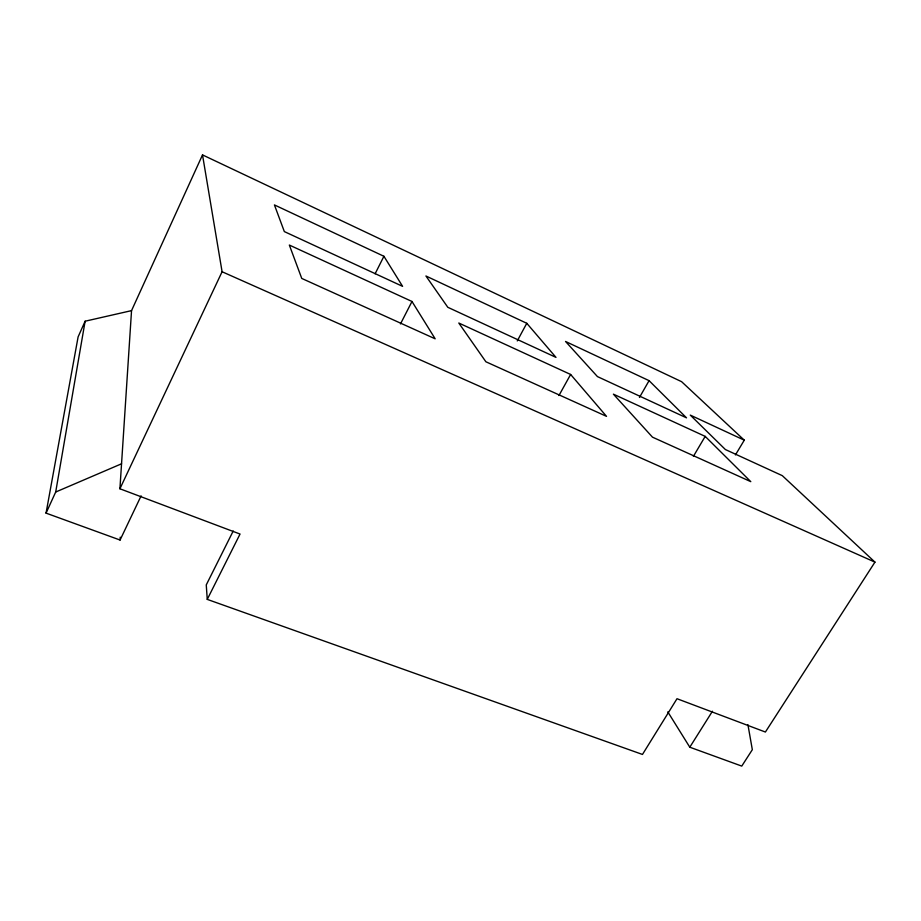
<?xml version="1.0" encoding="UTF-8"?>
<svg xmlns="http://www.w3.org/2000/svg" width="921" height="921" viewBox="0 0 921 921"><rect width="100%" height="100%" fill="white"/><g stroke="black" fill="none" stroke-linecap="round" stroke-linejoin="round"><path stroke-width="1.38" d="M735.43 454.928L744.283 440.18L681.609 381.685L202.516 154.901L131.542 310.63L85.123 321.21L78.112 336.879L46.05 513.124L120.075 540.04L120.248 537.173M744.283 440.18L690.278 415.095L725.391 449.54L782.297 475.65L874.95 562.121L765.397 732.034L677.004 698.717L642.467 754.449L207.26 599.387L240.047 534.042L119.914 488.775L131.542 310.63M46.05 513.124L55.697 492.021L85.123 321.21M119.914 488.775L222.088 271.741L202.516 154.901M120.075 540.04L141.109 495.866M233.22 531.003L206.258 584.916L207.26 599.387M375.112 273.79L383.919 256.28L274.423 204.923L284.336 231.585L402.592 286.35L383.919 256.28M400.474 323.927L411.986 301.478L289.344 245.055L301.754 278.43L435.173 338.813L411.986 301.478M517.268 340.92L526.777 323.294L425.928 275.989L447.802 307.292L555.996 357.394L526.777 323.294M558.943 395.523L570.629 374.467L458.796 323.018L485.885 361.769L606.525 416.361L570.629 374.467M639.462 397.458L649.075 380.661L565.54 341.472L597.441 376.585L686.525 417.846L649.075 380.661M693.398 456.356L705.198 436.381L613.398 394.153L652.482 437.164L750.788 481.648L705.198 436.381M747.933 724.712L752.33 749.694L741.762 766.099L689.794 747.207L712.44 711.231M55.697 492.021L121.549 463.793M222.088 271.741L874.95 562.121M667.806 711.864L689.794 747.207"/></g></svg>
